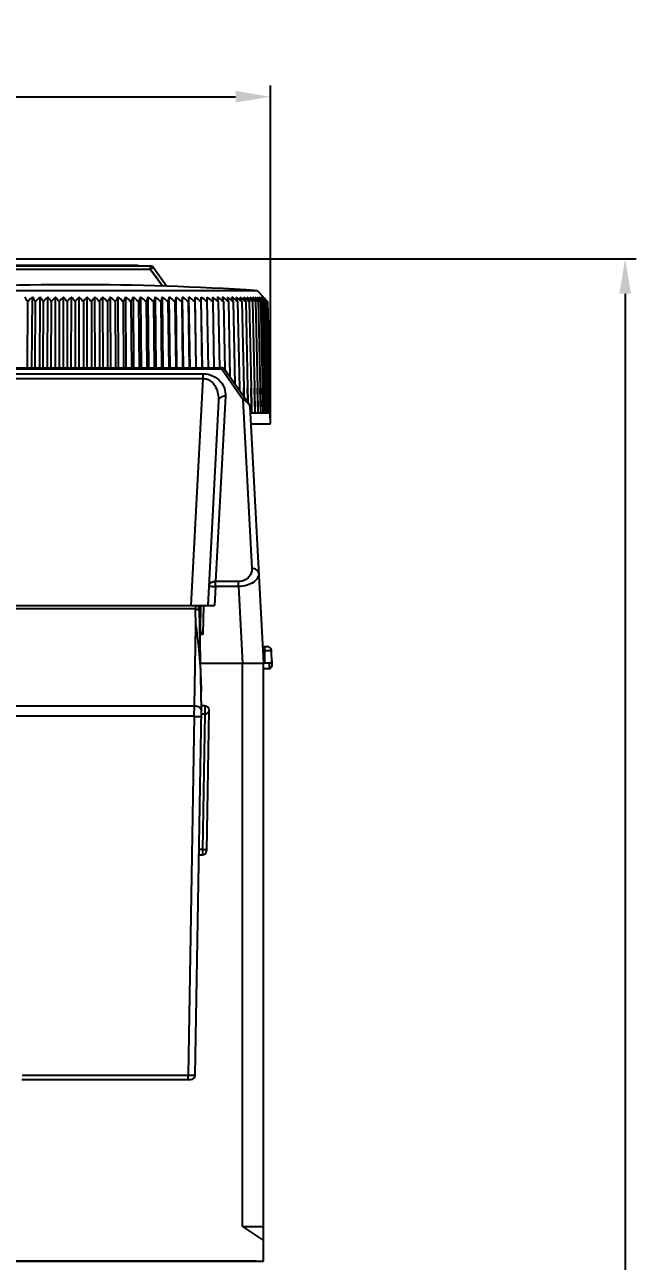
# Model space of a CAD drawing. Header units: millimetres. Extents: x 509 to 5579, y -1329 to 587.
# Drawn here: x 2580.9 to 2624.8, y -1100.9 to -1012.2 of the extents above; entities that cross this region are included whole.
import ezdxf

# ---------------------------------------------------------------- set-up
doc = ezdxf.new("R2010")
doc.units = ezdxf.units.MM
doc.header["$PDMODE"] = 3
doc.header["$PDSIZE"] = 1
doc.layers.get('0').update_dxf_attribs({"linetype": 'CONTINUOUS'})
doc.layers.get('Defpoints').update_dxf_attribs({"linetype": 'CONTINUOUS'})
doc.layers.add('Dim', color=1, linetype='CONTINUOUS')
doc.styles.add('OMI-1', font='arial.ttf', dxfattribs={"oblique": 1})
doc.dimstyles.new('1', dxfattribs={"dimtxt": 4, "dimasz": 2.5, "dimexe": 0.8, "dimexo": 0.3, "dimgap": 0.5, "dimtad": 1, "dimtoh": 1, "dimdec": 1, "dimzin": 0, "dimdsep": 46, "dimtxsty": 'OMI-1', "dimcen": 0, "dimclrd": 256, "dimclre": 256, "dimclrt": 256, "dimadec": 0, "dimazin": 0, "dimtfac": 0.8, "dimtdec": 1, "dimtix": 1, "dimtmove": 0, "dimatfit": 3, "dimfxl": 1, "dimtolj": 1, "dimtzin": 0, "dimarcsym": 0})

# ---------------------------------------------------------------- blocks, each defined once
blk = doc.blocks.new('*D4321')
at = {"layer": 'Defpoints', "color": 0}
for p in [(2598.528, -1017.405), (2598.528, -1040.878), (2504.028, -1058.038)]:
    blk.add_point(p, dxfattribs=at)
at = {"layer": 'Dim', "lineweight": -2}
for p, q in [((2504.028, -1057.738), (2504.028, -1016.605)), ((2598.528, -1040.578), (2598.528, -1016.605)), ((2506.528, -1017.405), (2596.028, -1017.405))]:
    blk.add_line(p, q, dxfattribs=at)
at = {"layer": 'Dim'}
for points in [[(2506.528, -1016.988), (2506.528, -1017.822), (2504.028, -1017.405)], [(2596.028, -1017.822), (2596.028, -1016.988), (2598.528, -1017.405)]]:
    blk.add_solid(points, dxfattribs=at)
at = {"layer": 'Dim', "insert": (2551.278, -1014.863), "char_height": 4, "attachment_point": 5, "style": 'OMI-1'}
blk.add_mtext('\\A1;94.5', dxfattribs=at)
blk = doc.blocks.new('*D4335')
at = {"layer": 'Defpoints', "color": 0}
for p in [(2576.282, -1029.038), (2590.528, -1189.638), (2623.983, -1189.638)]:
    blk.add_point(p, dxfattribs=at)
at = {"layer": 'Dim', "lineweight": -2}
for p, q in [((2576.582, -1029.038), (2624.783, -1029.038)), ((2623.983, -1031.538), (2623.983, -1187.138)), ((2590.828, -1189.638), (2624.783, -1189.638))]:
    blk.add_line(p, q, dxfattribs=at)
at = {"layer": 'Dim'}
for points in [[(2624.4, -1031.538), (2623.566, -1031.538), (2623.983, -1029.038)], [(2623.566, -1187.138), (2624.4, -1187.138), (2623.983, -1189.638)]]:
    blk.add_solid(points, dxfattribs=at)
at = {"layer": 'Dim', "insert": (2621.441, -1109.338), "char_height": 4, "attachment_point": 5, "rotation": 90, "style": 'OMI-1'}
blk.add_mtext('\\A1;160.6', dxfattribs=at)

msp = doc.modelspace()

# ---------------------------------------------------------------- linework, layer by layer
at = {"linetype": 'Continuous'}
for p, q in [((2512.156, -1029.773), (2589.9, -1029.773)), ((2518.017, -1029.538), (2589.9, -1029.538)), ((2569.867, -1029.488), (2589.028, -1029.488)), ((2589.028, -1029.538), (2589.028, -1029.488)), ((2589.9, -1029.538), (2589.9, -1029.773)), ((2590.323, -1030.356), (2589.9, -1029.773)), ((2591.077, -1030.995), (2590.146, -1029.666)), ((2590.779, -1030.987), (2589.934, -1029.82)), ((2590.779, -1030.987), (2590.323, -1030.356)), ((2597.593, -1031.315), (2571.462, -1031.315)), ((2581.097, -1032.096), (2581.067, -1036.838)), ((2581.418, -1036.838), (2581.447, -1031.772)), ((2581.659, -1032.096), (2581.634, -1036.838)), ((2581.976, -1036.838), (2581.999, -1031.772)), ((2582.227, -1032.096), (2582.207, -1036.838)), ((2582.538, -1036.838), (2582.557, -1031.772)), ((2582.799, -1032.096), (2582.783, -1036.838)), ((2583.104, -1036.838), (2583.117, -1031.772)), ((2583.373, -1032.096), (2583.363, -1036.838)), ((2583.673, -1036.838), (2583.681, -1031.772)), ((2583.95, -1032.096), (2583.945, -1036.838)), ((2584.243, -1036.838), (2584.245, -1031.772)), ((2584.528, -1032.096), (2584.528, -1036.838)), ((2584.813, -1036.838), (2584.81, -1031.772)), ((2585.106, -1032.096), (2585.111, -1036.838)), ((2585.383, -1036.838), (2585.375, -1031.772)), ((2585.682, -1032.096), (2585.692, -1036.838)), ((2585.951, -1036.838), (2585.938, -1031.772)), ((2586.257, -1032.096), (2586.272, -1036.838)), ((2586.517, -1036.838), (2586.499, -1031.772)), ((2586.829, -1032.096), (2586.849, -1036.838)), ((2587.08, -1036.838), (2587.056, -1031.772)), ((2587.396, -1032.096), (2587.421, -1036.838)), ((2587.638, -1036.838), (2587.609, -1031.772)), ((2587.959, -1032.096), (2587.989, -1036.838)), ((2588.19, -1036.838), (2588.157, -1031.772)), ((2588.516, -1032.096), (2588.55, -1036.838)), ((2588.736, -1036.838), (2588.698, -1031.772)), ((2589.065, -1032.096), (2589.105, -1036.838)), ((2589.275, -1036.838), (2589.231, -1031.772)), ((2589.607, -1032.096), (2589.651, -1036.838)), ((2589.806, -1036.838), (2589.757, -1031.772)), ((2590.14, -1032.096), (2590.189, -1036.838)), ((2590.327, -1036.838), (2590.273, -1031.772)), ((2590.663, -1032.096), (2590.716, -1036.838)), ((2590.838, -1036.838), (2590.779, -1031.772)), ((2591.175, -1032.096), (2591.233, -1036.838)), ((2591.338, -1036.838), (2591.275, -1031.772)), ((2591.675, -1032.096), (2591.738, -1036.838)), ((2591.826, -1036.838), (2591.758, -1031.772)), ((2592.163, -1032.096), (2592.23, -1036.838)), ((2592.301, -1036.838), (2592.229, -1031.772)), ((2592.638, -1032.096), (2592.708, -1036.838)), ((2592.762, -1036.838), (2592.686, -1031.772)), ((2593.098, -1032.096), (2593.173, -1036.838)), ((2593.209, -1036.838), (2593.129, -1031.772)), ((2593.557, -1031.772), (2593.543, -1032.096)), ((2593.543, -1032.096), (2593.622, -1036.838)), ((2593.641, -1036.838), (2593.557, -1031.772)), ((2593.969, -1031.772), (2593.973, -1032.096)), ((2593.973, -1032.096), (2594.055, -1036.838)), ((2594.364, -1031.772), (2594.386, -1032.096)), ((2594.386, -1032.096), (2594.472, -1036.838)), ((2594.781, -1032.096), (2594.871, -1036.84)), ((2595.159, -1032.096), (2595.254, -1036.966)), ((2595.518, -1032.096), (2595.627, -1037.493)), ((2595.858, -1032.096), (2595.981, -1037.998)), ((2507.148, -1036.838), (2595.012, -1036.838)), ((2595.012, -1036.838), (2595.012, -1036.915)), ((2507.148, -1036.915), (2595.012, -1036.915)), ((2508.373, -1037.272), (2593.682, -1037.272)), ((2508.373, -1037.618), (2593.682, -1037.618)), ((2593.682, -1037.618), (2592.829, -1053.888)), ((2593.682, -1037.272), (2593.682, -1037.618)), ((2596.555, -1039.119), (2595.012, -1036.915)), ((2595.257, -1036.966), (2597.009, -1039.467)), ((2594.796, -1039.222), (2594.028, -1053.888)), ((2595.296, -1038.876), (2594.598, -1052.187)), ((2594.598, -1052.532), (2594.527, -1053.888)), ((2594.598, -1052.532), (2594.598, -1052.187)), ((2596.241, -1052.187), (2594.598, -1052.187)), ((2596.241, -1052.532), (2594.598, -1052.532)), ((2593.155, -1054.144), (2508.9, -1054.144)), ((2508.904, -1053.888), (2593.152, -1053.888)), ((2593.152, -1053.888), (2593.155, -1054.144)), ((2593.152, -1053.888), (2594.527, -1053.888)), ((2593.176, -1055.365), (2593.155, -1054.144)), ((2593.578, -1061.392), (2593.452, -1054.182)), ((2593.516, -1055.7), (2593.547, -1053.888)), ((2593.711, -1055.972), (2593.747, -1053.888)), ((2593.077, -1061.088), (2593.176, -1055.365)), ((2593.516, -1055.688), (2593.477, -1055.688)), ((2593.711, -1055.972), (2593.483, -1055.972)), ((2593.519, -1058.038), (2598.028, -1058.038)), ((2593.519, -1058.038), (2598.028, -1058.038)), ((2508.979, -1061.088), (2593.077, -1061.088)), ((2593.07, -1061.848), (2593.077, -1061.088)), ((2593.121, -1087.593), (2593.578, -1061.392)), ((2593.823, -1061.092), (2593.573, -1061.092)), ((2593.823, -1061.692), (2593.573, -1061.692)), ((2593.817, -1061.692), (2593.648, -1071.399)), ((2593.823, -1061.092), (2593.823, -1061.692)), ((2594.122, -1061.398), (2593.946, -1071.498)), ((2593.07, -1061.848), (2508.986, -1061.848)), ((2593.07, -1061.848), (2592.621, -1087.593)), ((2593.648, -1071.399), (2593.403, -1071.399)), ((2593.648, -1071.399), (2593.646, -1071.792)), ((2593.396, -1071.792), (2593.646, -1071.792)), ((2580.701, -1087.888), (2592.821, -1087.888)), ((2580.708, -1087.593), (2592.621, -1087.593)), ((2592.621, -1087.888), (2592.621, -1087.593)), ((2504.028, -1100.938), (2598.028, -1100.938)), ((2597.498, -1100.938), (2504.558, -1100.938))]:
    msp.add_line(p, q, dxfattribs=at)
at = {"color": 7, "linetype": 'Continuous'}
for p, q in [((2597.593, -1031.315), (2598.016, -1031.766)), ((2596.177, -1032.096), (2596.311, -1038.318)), ((2596.477, -1032.096), (2596.613, -1038.318)), ((2596.755, -1032.096), (2596.895, -1038.318)), ((2597.012, -1032.096), (2597.155, -1038.318)), ((2597.247, -1032.096), (2597.393, -1038.318)), ((2597.446, -1031.772), (2597.49, -1031.843)), ((2597.46, -1032.096), (2597.608, -1038.318)), ((2597.65, -1032.096), (2597.541, -1032.002)), ((2597.598, -1031.772), (2597.646, -1031.843)), ((2597.65, -1032.096), (2597.8, -1038.318)), ((2597.817, -1032.096), (2597.723, -1032.013)), ((2597.727, -1031.772), (2597.778, -1031.843)), ((2597.817, -1032.096), (2597.969, -1038.318)), ((2597.832, -1031.772), (2597.887, -1031.843)), ((2597.961, -1032.096), (2597.881, -1032.025)), ((2597.908, -1032.023), (2597.912, -1032.028)), ((2597.915, -1031.772), (2597.973, -1031.843)), ((2597.961, -1032.096), (2598.114, -1038.318)), ((2598.01, -1031.807), (2597.974, -1031.772)), ((2597.974, -1031.772), (2598.004, -1031.807)), ((2598.081, -1032.096), (2598.001, -1032.023)), ((2598.044, -1031.807), (2598.01, -1031.772)), ((2598.01, -1031.772), (2598.041, -1031.807)), ((2598.025, -1032.023), (2598.053, -1032.06)), ((2598.081, -1032.096), (2598.236, -1038.318)), ((2598.177, -1032.096), (2598.1, -1032.023)), ((2598.25, -1032.096), (2598.163, -1032.012)), ((2598.177, -1032.096), (2598.333, -1038.318)), ((2598.298, -1032.096), (2598.225, -1032.023)), ((2598.25, -1032.096), (2598.407, -1038.318)), ((2598.322, -1032.096), (2598.252, -1032.023)), ((2598.298, -1032.096), (2598.456, -1038.318)), ((2598.322, -1032.096), (2598.48, -1038.318)), ((2596.311, -1038.318), (2596.312, -1038.472)), ((2596.314, -1038.474), (2596.311, -1038.318)), ((2596.625, -1038.919), (2596.613, -1038.318)), ((2596.613, -1038.318), (2596.62, -1038.912)), ((2596.911, -1039.168), (2596.895, -1038.318)), ((2596.895, -1038.318), (2596.905, -1039.169)), ((2597.18, -1039.621), (2597.155, -1038.318)), ((2597.155, -1038.318), (2597.171, -1039.622)), ((2597.426, -1040.078), (2597.393, -1038.318)), ((2597.393, -1038.318), (2597.416, -1040.078)), ((2597.641, -1040.078), (2597.608, -1038.318)), ((2597.608, -1038.318), (2597.632, -1040.078)), ((2597.833, -1040.078), (2597.8, -1038.318)), ((2597.8, -1038.318), (2597.825, -1040.078)), ((2598.002, -1040.078), (2597.969, -1038.318)), ((2597.969, -1038.318), (2597.995, -1040.078)), ((2598.147, -1040.078), (2598.114, -1038.318)), ((2598.114, -1038.318), (2598.141, -1040.078)), ((2598.269, -1040.078), (2598.236, -1038.318)), ((2598.236, -1038.318), (2598.264, -1040.078)), ((2598.366, -1040.078), (2598.333, -1038.318)), ((2598.333, -1038.318), (2598.362, -1040.078)), ((2598.439, -1040.078), (2598.407, -1038.318)), ((2598.407, -1038.318), (2598.436, -1040.078)), ((2598.487, -1040.078), (2598.456, -1038.318)), ((2598.456, -1038.318), (2598.485, -1040.078)), ((2598.48, -1038.318), (2598.511, -1040.078)), ((2598.48, -1038.318), (2598.51, -1040.078)), ((2596.555, -1039.119), (2597.19, -1051.243)), ((2596.905, -1039.169), (2596.907, -1039.322)), ((2596.914, -1039.332), (2596.911, -1039.168)), ((2597.063, -1039.624), (2598.028, -1058.038)), ((2597.087, -1040.078), (2597.177, -1040.078)), ((2597.171, -1039.622), (2597.177, -1040.078)), ((2597.188, -1040.078), (2597.416, -1040.078)), ((2597.426, -1040.078), (2597.632, -1040.078)), ((2597.641, -1040.078), (2597.825, -1040.078)), ((2597.833, -1040.078), (2597.995, -1040.078)), ((2598.002, -1040.078), (2598.141, -1040.078)), ((2598.147, -1040.078), (2598.264, -1040.078)), ((2598.269, -1040.078), (2598.362, -1040.078)), ((2598.366, -1040.078), (2598.436, -1040.078)), ((2598.457, -1040.078), (2598.485, -1040.078)), ((2598.487, -1040.078), (2598.51, -1040.078)), ((2598.528, -1040.878), (2598.514, -1040.078)), ((2597.129, -1040.878), (2598.528, -1040.878)), ((2596.241, -1052.532), (2596.241, -1052.187)), ((2596.241, -1052.532), (2596.53, -1058.038)), ((2597.965, -1056.838), (2598.312, -1056.838)), ((2597.98, -1057.132), (2598.612, -1057.132)), ((2598.128, -1058.038), (2598.128, -1056.838)), ((2598.628, -1058.038), (2598.612, -1057.132)), ((2596.528, -1098.438), (2596.528, -1058.038)), ((2598.028, -1100.938), (2598.028, -1058.038)), ((2598.628, -1058.038), (2598.028, -1058.038)), ((2598.428, -1058.038), (2598.428, -1058.438)), ((2598.628, -1057.838), (2598.628, -1058.238)), ((2598.428, -1058.438), (2598.021, -1058.438)), ((2596.528, -1098.438), (2598.028, -1098.438)), ((2596.528, -1098.438), (2598.028, -1099.438)), ((2596.528, -1098.438), (2596.685, -1098.438)), ((2596.685, -1098.438), (2596.992, -1098.438)), ((2596.992, -1098.438), (2597.278, -1098.438)), ((2597.278, -1098.438), (2597.741, -1098.438)), ((2597.741, -1098.438), (2597.954, -1098.438)), ((2597.954, -1098.438), (2598.02, -1098.438)), ((2598.02, -1098.438), (2598.028, -1098.438))]:
    msp.add_line(p, q, dxfattribs=at)
at = {"linetype": 'Continuous'}
for centre, radius, start, end in [((2589.9, -1029.838), 0.3, 35, 90), ((2584.528, -1230.888), 200, 86.25439, 93.74561), ((2545.341, -1053.647), 41.748, 31.07825, 31.59926), ((2613.564, -1066.79), 47.516, 132.52672, 133.10201), ((2546.933, -1054.639), 41.401, 32.99016, 33.52678), ((2614.039, -1065.726), 46.684, 133.33825, 133.91503), ((2548.278, -1055.673), 41.333, 34.77871, 35.32777), ((2614.54, -1064.631), 45.855, 134.22666, 134.80453), ((2549.428, -1056.742), 41.485, 36.44783, 37.00657), ((2615.077, -1063.513), 45.043, 135.19625, 135.77466), ((2550.425, -1057.84), 41.813, 38.00204, 38.56808), ((2615.655, -1062.379), 44.263, 136.25162, 136.82986), ((2551.299, -1058.961), 42.282, 39.44626, 40.01759), ((2616.286, -1061.238), 43.53, 137.39764, 137.9748), ((2552.074, -1060.096), 42.863, 40.7856, 41.36054), ((2616.982, -1060.096), 42.863, 138.63946, 139.2144), ((2552.769, -1061.238), 43.53, 42.0252, 42.60236), ((2617.757, -1058.961), 42.282, 139.98241, 140.55374), ((2553.4, -1062.379), 44.263, 43.17014, 43.74838), ((2618.631, -1057.84), 41.813, 141.43192, 141.99796), ((2553.979, -1063.513), 45.043, 44.22534, 44.80375), ((2619.627, -1056.742), 41.485, 142.99343, 143.55217), ((2554.515, -1064.631), 45.855, 45.19547, 45.77334), ((2620.778, -1055.673), 41.333, 144.67223, 145.22129), ((2555.017, -1065.726), 46.684, 46.08497, 46.66175), ((2622.122, -1054.639), 41.401, 146.47322, 147.00984), ((2555.491, -1066.79), 47.516, 46.89799, 47.47328), ((2623.715, -1053.647), 41.748, 148.40074, 148.92175), ((2555.943, -1067.816), 48.341, 47.63836, 48.21187), ((2625.629, -1052.702), 42.45, 150.45823, 150.96003), ((2556.378, -1068.797), 49.147, 48.3096, 48.88116), ((2627.965, -1051.809), 43.61, 152.64788, 153.12648), ((2556.798, -1069.726), 49.924, 48.91495, 49.48446), ((2630.872, -1050.971), 45.377, 154.97029, 155.42131), ((2557.208, -1070.597), 50.664, 49.45731, 50.02474), ((2634.569, -1050.189), 47.972, 157.424, 157.84278), ((2557.609, -1071.404), 51.358, 49.9393, 50.50468), ((2639.397, -1049.463), 51.737, 160.00514, 160.3868), ((2558.004, -1072.141), 51.999, 50.36324, 50.92666), ((2645.926, -1048.787), 57.238, 162.70702, 163.04665), ((2558.394, -1072.804), 52.581, 50.73118, 51.29276), ((2655.166, -1048.147), 65.488, 165.51989, 165.81268), ((2558.78, -1073.387), 53.098, 51.04487, 51.60477), ((2669.118, -1047.512), 78.483, 168.43076, 168.67228), ((2559.164, -1073.888), 53.545, 51.30583, 51.86423), ((2692.361, -1046.805), 100.802, 171.42352, 171.60986), ((2559.545, -1074.301), 53.917, 51.51531, 52.07242), ((2738.202, -1045.794), 145.749, 174.47915, 174.60719), ((2559.925, -1074.626), 54.212, 51.6743, 52.23034), ((2560.303, -1074.858), 54.427, 51.78358, 52.33876), ((2560.678, -1074.998), 54.56, 51.84365, 52.39823), ((2561.051, -1075.044), 54.609, 51.8548, 52.40901), ((2433.792, -1051.202), 162.119, 6.76818, 6.88359), ((2561.421, -1074.995), 54.576, 51.81709, 52.37117), ((2487.865, -1050.515), 108.863, 9.74062, 9.91382), ((2561.787, -1074.853), 54.46, 51.73034, 52.28453), ((2513.901, -1050.407), 83.645, 12.64468, 12.87241), ((2562.148, -1074.618), 54.263, 51.59414, 52.14865), ((2529.055, -1050.576), 69.311, 15.46329, 15.74158), ((2562.502, -1074.292), 53.986, 51.40783, 51.96289), ((2595.012, -1037.138), 0.3, 35, 90), ((2593.152, -1054.188), 0.3, 1, 90), ((2593.3, -1061.463), 0.277, 359.05647, 9.23028), ((2593.823, -1061.392), 0.3, 270, 90), ((2593.939, -1054.756), 16.646, 268.99876, 269.26592), ((2593.867, -1061.361), 10.04, 269.19352, 269.96084), ((2593.646, -1071.492), 0.3, 270.00001, 359), ((2592.821, -1087.588), 0.3, 270.00107, 359.00034)]:
    msp.add_arc(centre, radius, start, end, dxfattribs=at)
at = {"color": 7, "linetype": 'Continuous'}
for centre, radius, start, end in [((2538.853, -1050.924), 60.337, 18.1822, 18.50659), ((2562.848, -1073.878), 53.634, 51.17052, 51.72632), ((2563.184, -1073.378), 53.209, 50.88108, 51.4378), ((2545.619, -1051.405), 54.399, 20.79014, 21.15588), ((2563.507, -1072.796), 52.717, 50.53813, 51.09592), ((2550.502, -1051.996), 50.353, 23.27884, 23.6811), ((2563.815, -1072.137), 52.162, 50.14, 50.69898), ((2554.132, -1052.68), 47.565, 25.64281, 26.07685), ((2564.59, -1070.827), 50.799, 49.86218, 50.24734), ((2556.888, -1053.446), 45.658, 27.87907, 28.34038), ((2559.009, -1054.284), 44.393, 29.98684, 30.47119), ((2564.81, -1070.094), 50.222, 49.32939, 49.73396), ((2563.037, -1072.67), 53.209, 49.68869, 49.86377), ((2565.005, -1069.3), 49.605, 48.7344, 49.15878), ((2560.193, -1055.474), 44.153, 31.96894, 32.35751), ((2565.17, -1068.45), 48.957, 48.07433, 48.51895), ((2561.493, -1056.435), 43.724, 33.82409, 34.22487), ((2565.362, -1067.48), 48.193, 47.36931, 47.8116), ((2562.919, -1057.141), 43.071, 35.67407, 35.9696), ((2565.505, -1066.479), 47.43, 46.59008, 47.03293), ((2563.681, -1058.179), 43.17, 37.29235, 37.59346), ((2565.656, -1065.387), 46.59, 45.75522, 46.17941), ((2564.256, -1059.246), 43.448, 38.79742, 39.10287), ((2564.922, -1060.128), 43.549, 40.21056, 40.56573), ((2565.469, -1064.556), 46.167, 44.80397, 45.18234), ((2565.446, -1063.469), 45.443, 43.78799, 44.16574), ((2596.763, -1039.639), 0.3, 3, 35), ((2598.312, -1057.138), 0.3, 1, 90), ((2598.428, -1057.838), 0.2, 0, 11.1013), ((2598.428, -1058.238), 0.2, 270, 0)]:
    msp.add_arc(centre, radius, start, end, dxfattribs=at)
at = {"linetype": 'Continuous'}
for points, knots in [([(2589.9, -1029.773), (2589.92, -1029.761), (2589.985, -1029.72), (2590.052, -1029.681), (2590.104, -1029.665)], [0, 0, 0, 0, 0.303007, 1, 1, 1, 1]), ([(2590.104, -1029.665), (2590.109, -1029.664), (2590.121, -1029.66), (2590.141, -1029.658), (2590.146, -1029.666)], [0, 0, 0, 0, 0.367138, 1, 1, 1, 1]), ([(2595.012, -1036.915), (2595.031, -1036.909), (2595.1, -1036.893), (2595.179, -1036.901), (2595.221, -1036.93)], [0, 0, 0, 0, 0.284001, 1, 1, 1, 1]), ([(2593.682, -1037.272), (2593.938, -1037.272), (2594.421, -1037.376), (2594.965, -1037.793), (2595.258, -1038.321), (2595.305, -1038.698), (2595.296, -1038.876)], [0, 0, 0, 0, 0.302523, 0.562218, 0.788055, 1, 1, 1, 1]), ([(2593.682, -1037.618), (2593.788, -1037.615), (2593.995, -1037.649), (2594.26, -1037.797), (2594.46, -1037.999), (2594.651, -1038.298), (2594.785, -1038.712), (2594.805, -1039.054), (2594.796, -1039.222)], [0, 0, 0, 0, 0.145256, 0.282231, 0.41054, 0.53303, 0.768445, 1, 1, 1, 1]), ([(2595.296, -1038.876), (2595.233, -1038.875), (2595.111, -1038.889), (2594.949, -1038.96), (2594.832, -1039.074), (2594.799, -1039.174), (2594.796, -1039.222)], [0, 0, 0, 0, 0.282743, 0.547363, 0.78437, 1, 1, 1, 1]), ([(2594.598, -1052.187), (2594.535, -1052.185), (2594.413, -1052.199), (2594.251, -1052.27), (2594.135, -1052.384), (2594.101, -1052.484), (2594.099, -1052.532)], [0, 0, 0, 0, 0.283053, 0.547351, 0.784214, 1, 1, 1, 1]), ([(2594.099, -1052.532), (2594.099, -1052.528), (2594.118, -1052.527), (2594.141, -1052.523), (2594.19, -1052.522), (2594.25, -1052.521), (2594.325, -1052.522), (2594.442, -1052.525), (2594.535, -1052.529), (2594.598, -1052.532)], [0, 0, 0, 0, 0.021692, 0.0791, 0.17158, 0.295526, 0.446445, 0.618727, 1, 1, 1, 1]), ([(2593.155, -1054.144), (2593.193, -1054.144), (2593.268, -1054.154), (2593.366, -1054.2), (2593.436, -1054.271), (2593.455, -1054.333), (2593.455, -1054.362)], [0, 0, 0, 0, 0.282906, 0.547551, 0.784545, 1, 1, 1, 1]), ([(2593.176, -1055.365), (2593.282, -1056.136), (2593.477, -1057.699), (2593.541, -1059.274), (2593.555, -1060.07)], [0, 0, 0, 0, 0.494083, 1, 1, 1, 1]), ([(2593.711, -1055.972), (2593.689, -1055.945), (2593.647, -1055.892), (2593.588, -1055.818), (2593.545, -1055.761), (2593.522, -1055.723), (2593.516, -1055.707), (2593.516, -1055.7)], [0, 0, 0, 0, 0.311327, 0.603178, 0.848789, 0.93987, 1, 1, 1, 1]), ([(2593.077, -1061.088), (2593.136, -1061.088), (2593.253, -1061.104), (2593.409, -1061.173), (2593.525, -1061.28), (2593.566, -1061.373), (2593.573, -1061.419)], [0, 0, 0, 0, 0.279111, 0.543477, 0.783052, 1, 1, 1, 1]), ([(2593.07, -1061.848), (2593.102, -1061.849), (2593.166, -1061.85), (2593.259, -1061.851), (2593.344, -1061.852), (2593.419, -1061.852), (2593.473, -1061.852), (2593.509, -1061.851), (2593.53, -1061.851), (2593.546, -1061.85), (2593.559, -1061.85), (2593.565, -1061.849), (2593.57, -1061.849), (2593.57, -1061.848)], [0, 0, 0, 0, 0.194589, 0.382483, 0.555344, 0.706733, 0.830963, 0.881442, 0.923443, 0.956491, 0.980351, 0.994864, 1, 1, 1, 1]), ([(2593.948, -1071.399), (2593.948, -1071.4), (2593.945, -1071.4), (2593.942, -1071.401), (2593.934, -1071.401), (2593.919, -1071.401), (2593.894, -1071.402), (2593.872, -1071.402), (2593.86, -1071.402)], [0, 0, 0, 0, 0.017512, 0.067, 0.14836, 0.261049, 0.576391, 1, 1, 1, 1]), ([(2592.621, -1087.593), (2592.653, -1087.593), (2592.717, -1087.594), (2592.809, -1087.594), (2592.895, -1087.595), (2592.97, -1087.595), (2593.024, -1087.595), (2593.06, -1087.595), (2593.081, -1087.595), (2593.097, -1087.594), (2593.11, -1087.594), (2593.115, -1087.593), (2593.12, -1087.594), (2593.121, -1087.593)], [0, 0, 0, 0, 0.194642, 0.382589, 0.555508, 0.706952, 0.831218, 0.881705, 0.923709, 0.956748, 0.980583, 0.995042, 1, 1, 1, 1])]:
    msp.add_open_spline(points, degree=3, knots=knots, dxfattribs=at)
msp.add_open_spline([(2595.221, -1036.93), (2595.235, -1036.939), (2595.248, -1036.952), (2595.257, -1036.966)], degree=3, dxfattribs=at)
at = {"color": 7, "linetype": 'Continuous'}
for points, knots in [([(2596.801, -1039.17), (2596.778, -1039.138), (2596.692, -1039.091), (2596.602, -1039.105), (2596.555, -1039.119)], [0, 0, 0, 0, 0.446616, 1, 1, 1, 1]), ([(2596.555, -1039.119), (2596.584, -1039.136), (2596.704, -1039.21), (2596.817, -1039.297), (2596.894, -1039.372)], [0, 0, 0, 0, 0.234895, 1, 1, 1, 1]), ([(2596.894, -1039.372), (2596.939, -1039.415), (2597.008, -1039.489), (2597.061, -1039.584), (2597.063, -1039.624)], [0, 0, 0, 0, 0.610354, 1, 1, 1, 1]), ([(2597.19, -1051.243), (2597.196, -1051.348), (2597.168, -1051.569), (2596.996, -1051.88), (2596.676, -1052.125), (2596.392, -1052.187), (2596.241, -1052.187)], [0, 0, 0, 0, 0.211943, 0.437722, 0.697278, 1, 1, 1, 1]), ([(2597.69, -1051.588), (2597.693, -1051.643), (2597.682, -1051.758), (2597.587, -1051.992), (2597.314, -1052.261), (2596.833, -1052.473), (2596.449, -1052.528), (2596.241, -1052.532)], [0, 0, 0, 0, 0.08715, 0.179092, 0.3944, 0.671356, 1, 1, 1, 1]), ([(2597.69, -1051.588), (2597.687, -1051.541), (2597.654, -1051.441), (2597.537, -1051.326), (2597.375, -1051.256), (2597.253, -1051.241), (2597.19, -1051.243)], [0, 0, 0, 0, 0.21563, 0.452637, 0.717257, 1, 1, 1, 1])]:
    msp.add_open_spline(points, degree=3, knots=knots, dxfattribs=at)

# ---------------------------------------------------------------- dimensions: what is measured, and where the dimension line sits
at = {"layer": 'Dim'}
dim = msp.add_linear_dim(base=(2598.528, -1017.405), p1=(2504.028, -1058.038), p2=(2598.528, -1040.878), dimstyle='1', dxfattribs=at)
dim.commit()
dim.dimension.update_dxf_attribs({"geometry": '*D4321', "text_midpoint": (2551.278, -1014.863)})
dim = msp.add_linear_dim(base=(2623.983, -1189.638), p1=(2576.282, -1029.038), p2=(2590.528, -1189.638), angle=90, dimstyle='1', dxfattribs=at)
dim.commit()
dim.dimension.update_dxf_attribs({"geometry": '*D4335', "text_midpoint": (2621.441, -1109.338)})

doc.saveas('drawing.dxf')
